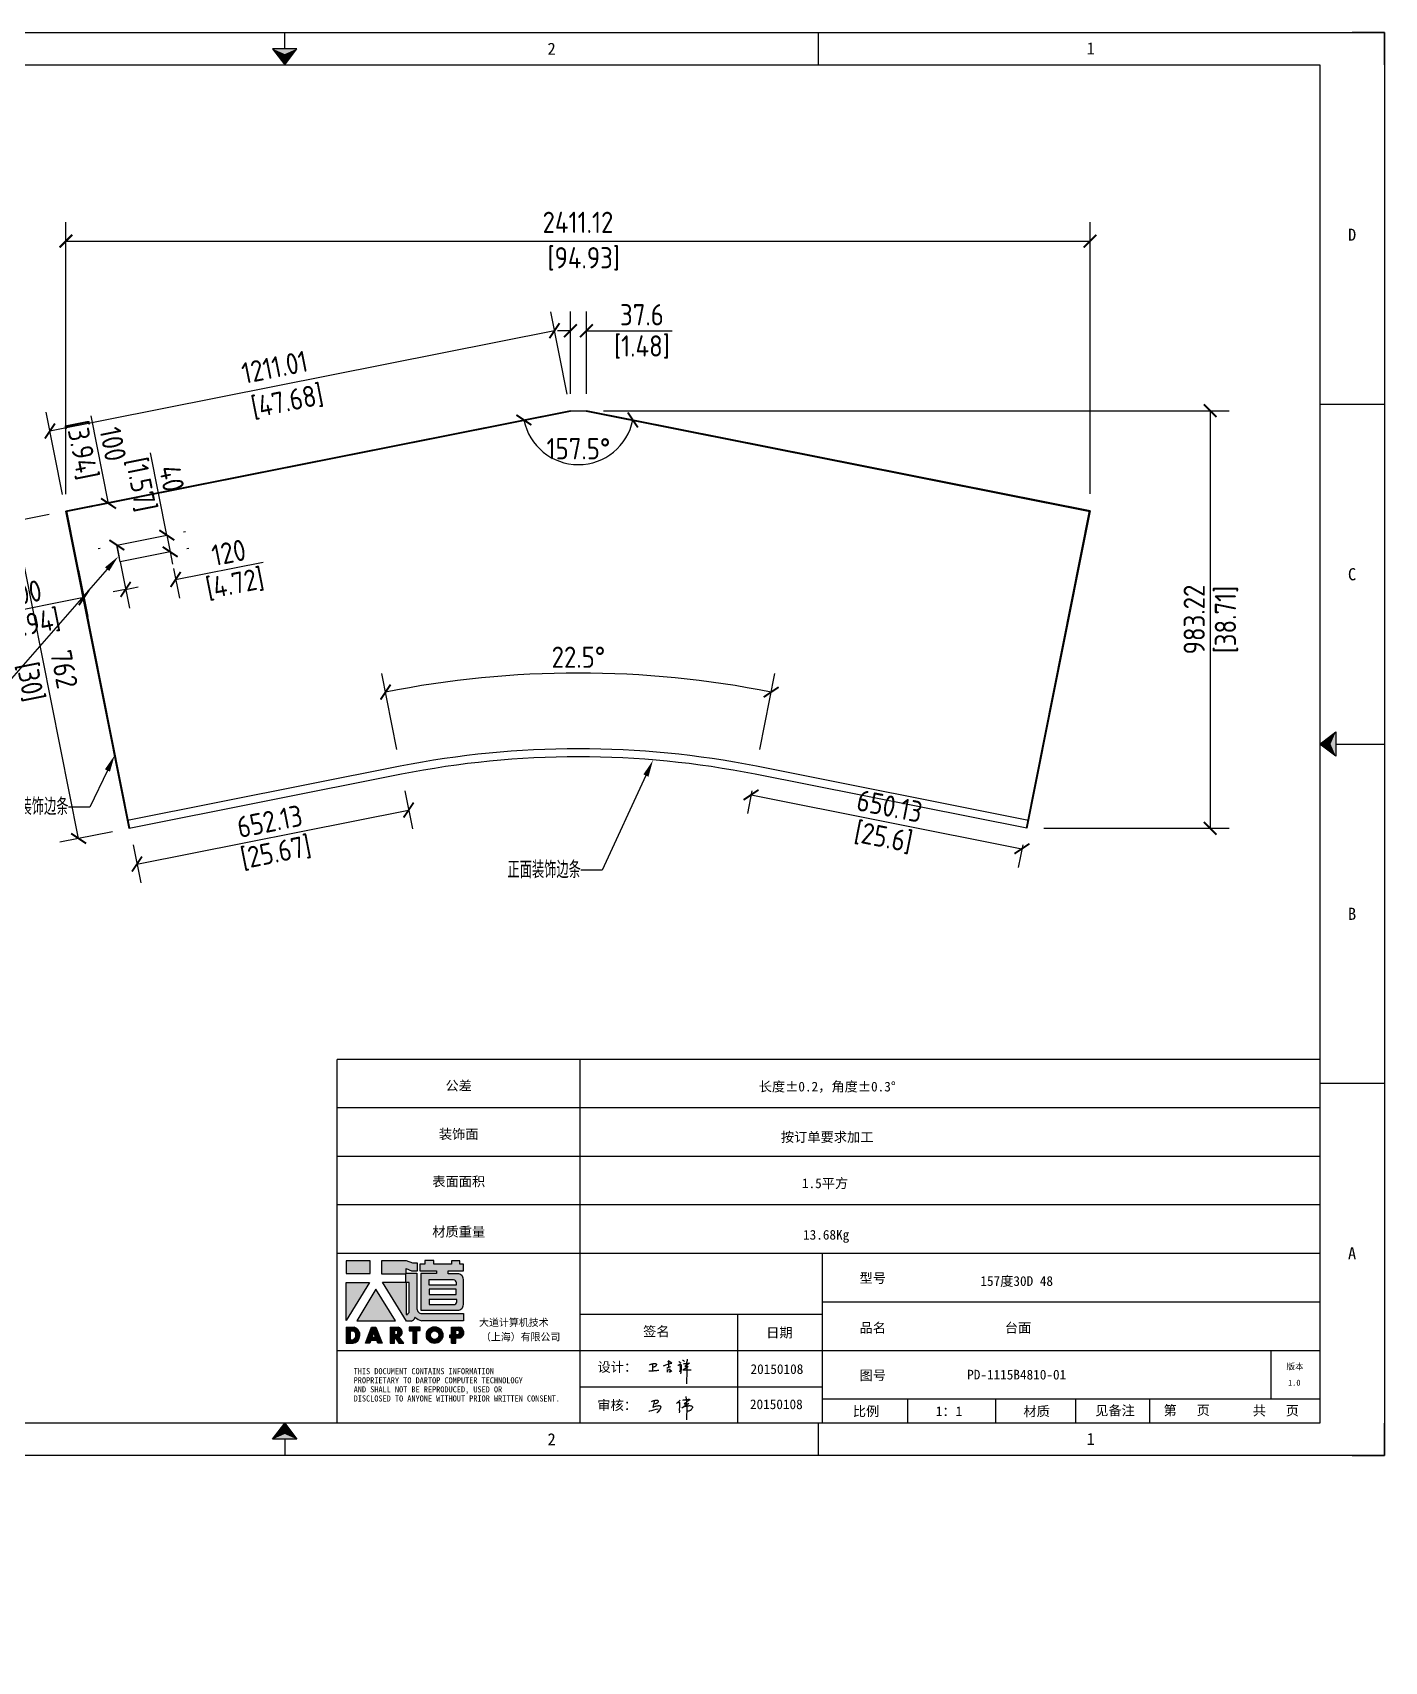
# Model space of a CAD drawing. Header units: millimetres. Extents: x -8883 to 24658, y -3888 to 19148.
# Drawn here: x 1726 to 4909, y 15312 to 19148 of the extents above; entities that cross this region are included whole.
import ezdxf
from ezdxf import colors
from ezdxf.entities.mleader import LeaderData, LeaderLine
from ezdxf.enums import TextEntityAlignment as Align
from ezdxf.math import Vec2, Vec3

# ---------------------------------------------------------------- set-up
doc = ezdxf.new("R2010")
doc.units = ezdxf.units.MM
doc.header["$MEASUREMENT"] = 0
doc.linetypes.add('DOT', pattern=[0.2, 0.1, -0.1])
for name, color, linetype in [('4', 7, 'Continuous'), ('DIM', 254, 'Continuous'), ('print', 30, 'Continuous'), ('WORKSURFACE', 7, 'Continuous')]:
    doc.layers.add(name, color=color, linetype=linetype)
doc.styles.add('Dartop', font='')
doc.styles.add('Dartop Text Style', font='gbenor.shx', dxfattribs={"bigfont": 'gbcbig.shx'})
doc.styles.add('hzHT', font='')
doc.styles.get('Dartop').set_extended_font_data('FangSong_GB2312')
doc.styles.get('hzHT').set_extended_font_data('SimHei')
doc.dimstyles.new('Dartop DIM Style', dxfattribs={"dimscale": 20, "dimtxt": 2.5, "dimasz": 1.5, "dimexe": 2.25, "dimexo": 2, "dimtad": 1, "dimdsep": 46, "dimtxsty": 'Dartop Text Style', "dimblk": 'ARCHTICK', "dimcen": 0.09, "dimadec": 1, "dimazin": 0, "dimtfac": 1, "dimtofl": 0, "dimtmove": 0, "dimatfit": 1, "dimfxl": 1, "dimtolj": 1, "dimtzin": 0, "dimarcsym": 0})

# ---------------------------------------------------------------- blocks, each defined once
blk = doc.blocks.new('_ArchTick')
at = {"color": 0, "linetype": 'ByBlock', "const_width": 0.15}
blk.add_lwpolyline([(-0.5, -0.5), (0.5, 0.5)], dxfattribs=at)
blk = doc.blocks.new('*D165')
at = {"layer": 'Defpoints', "color": 0, "transparency": 16777216}
for p in [(3029.8, 18257.3), (4066.9, 17274), (4498.3, 17274)]:
    blk.add_point(p, dxfattribs=at)
at = {"layer": 'DIM', "color": 0, "lineweight": -2, "transparency": 16777216}
for p, q in [((3069.8, 18257.3), (4543.3, 18257.3)), ((4498.3, 18257.3), (4498.3, 17274)), ((4106.9, 17274), (4543.3, 17274))]:
    blk.add_line(p, q, dxfattribs=at)
at = {"layer": 'DIM', "color": 0, "lineweight": -2, "transparency": 16777216, "xscale": 30, "yscale": 30, "zscale": 30}
for p, rotation in [((4498.3, 18257.3), 90), ((4498.3, 17274), 270)]:
    blk.add_blockref('_ArchTick', p, dxfattribs=dict(at, rotation=rotation))
at = {"layer": 'DIM', "color": 0, "transparency": 16777216, "char_height": 50, "attachment_point": 5, "rotation": 90, "style": 'Dartop Text Style'}
for s, insert in [('\\A1;983.22', (4460.8, 17765.6)), ('\\A1;[38.71]', (4536.8, 17765.6))]:
    blk.add_mtext(s, dxfattribs=dict(at, insert=insert))
blk = doc.blocks.new('*D166')
at = {"layer": 'Defpoints', "color": 0, "transparency": 16777216}
for p in [(4215.5, 18656.6), (1804.4, 18021), (4215.5, 18021.4)]:
    blk.add_point(p, dxfattribs=at)
at = {"layer": 'DIM', "color": 0, "lineweight": -2, "transparency": 16777216}
for p, q in [((1804.4, 18061), (1804.4, 18701.6)), ((4215.5, 18061.4), (4215.5, 18701.6)), ((1804.4, 18656.6), (4215.5, 18656.6))]:
    blk.add_line(p, q, dxfattribs=at)
at = {"layer": 'DIM', "color": 0, "lineweight": -2, "transparency": 16777216, "xscale": 30, "yscale": 30, "zscale": 30, "rotation": 180}
blk.add_blockref('_ArchTick', (1804.4, 18656.6), dxfattribs=at)
at = {"layer": 'DIM', "color": 0, "lineweight": -2, "transparency": 16777216, "xscale": 30, "yscale": 30, "zscale": 30}
blk.add_blockref('_ArchTick', (4215.5, 18656.6), dxfattribs=at)
at = {"layer": 'DIM', "color": 0, "transparency": 16777216, "insert": (3010, 18656.6), "char_height": 50, "attachment_point": 5, "style": 'Dartop Text Style'}
blk.add_mtext('\\A1;2411.12\\P [94.93]', dxfattribs=at)
blk = doc.blocks.new('*D167')
at = {"layer": 'Defpoints', "color": 0, "transparency": 16777216}
for p in [(2992.2, 18257.3), (1766.9, 18209.5), (1804.4, 18021)]:
    blk.add_point(p, dxfattribs=at)
at = {"layer": 'DIM', "color": 0, "lineweight": -2, "transparency": 16777216}
for p, q in [((2984.4, 18296.5), (2945.9, 18489.9)), ((2954.7, 18445.7), (1766.9, 18209.5)), ((1796.6, 18060.2), (1758.2, 18253.6))]:
    blk.add_line(p, q, dxfattribs=at)
at = {"layer": 'DIM', "color": 0, "lineweight": -2, "transparency": 16777216, "xscale": 30, "yscale": 30, "zscale": 30}
for p, rotation in [((2954.7, 18445.7), 11.25000000000584), ((1766.9, 18209.5), 191.2500000000059)]:
    blk.add_blockref('_ArchTick', p, dxfattribs=dict(at, rotation=rotation))
at = {"layer": 'DIM', "color": 0, "transparency": 16777216, "insert": (2304.5, 18316.4), "char_height": 50, "attachment_point": 5, "rotation": 11.25, "style": 'Dartop Text Style'}
blk.add_mtext('\\A1;1211.01\\P [47.68]', dxfattribs=at)
blk = doc.blocks.new('*D168')
at = {"layer": 'Defpoints', "color": 0, "transparency": 16777216}
for p in [(3029.8, 18445.7), (2992.2, 18257.3), (3029.8, 18257.3)]:
    blk.add_point(p, dxfattribs=at)
at = {"layer": 'DIM', "color": 0, "lineweight": -2, "transparency": 16777216}
for p, q in [((2992.2, 18297.3), (2992.2, 18490.7)), ((3029.8, 18297.3), (3029.8, 18490.7)), ((2992.2, 18445.7), (2962.2, 18445.7)), ((3029.8, 18445.7), (3231.4, 18445.7))]:
    blk.add_line(p, q, dxfattribs=at)
at = {"layer": 'DIM', "color": 0, "lineweight": -2, "transparency": 16777216, "xscale": 30, "yscale": 30, "zscale": 30}
blk.add_blockref('_ArchTick', (2992.2, 18445.7), dxfattribs=at)
at = {"layer": 'DIM', "color": 0, "lineweight": -2, "transparency": 16777216, "xscale": 30, "yscale": 30, "zscale": 30, "rotation": 180}
blk.add_blockref('_ArchTick', (3029.8, 18445.7), dxfattribs=at)
at = {"layer": 'DIM', "color": 0, "transparency": 16777216, "char_height": 50, "attachment_point": 5, "style": 'Dartop Text Style'}
for s, insert in [('\\A1;37.6', (3160.6, 18483.2)), ('\\A1;[1.48]', (3160.6, 18407.2))]:
    blk.add_mtext(s, dxfattribs=dict(at, insert=insert))
blk = doc.blocks.new('*D169')
at = {"layer": 'Defpoints', "color": 0, "transparency": 16777216}
for p in [(2992.2, 18257.3), (3029.8, 18257.3), (2953.1, 18143.7), (1804.4, 18021), (4215.5, 18021.4)]:
    blk.add_point(p, dxfattribs=at)
at = {"layer": 'DIM', "color": 0, "lineweight": -2, "transparency": 16777216}
blk.add_arc((3011, 18261), 130.7, 191.25, 348.75, dxfattribs=at)
at = {"layer": 'DIM', "color": 0, "lineweight": -2, "transparency": 16777216, "xscale": 30, "yscale": 30, "zscale": 30}
for p, rotation in [((2882.7, 18235.5), 101.2499999916731), ((3139.2, 18235.5), 78.74999999271982)]:
    blk.add_blockref('_ArchTick', p, dxfattribs=dict(at, rotation=rotation))
at = {"layer": 'DIM', "color": 0, "transparency": 16777216, "insert": (3011, 18167.8), "char_height": 50, "attachment_point": 5, "rotation": 360, "style": 'Dartop Text Style'}
blk.add_mtext('\\A1;157.5°', dxfattribs=at)
blk = doc.blocks.new('*D170')
at = {"layer": 'Defpoints', "color": 0, "transparency": 16777216}
for p in [(1685.8, 17997.4), (1804.4, 18021), (1953.1, 17273.6)]:
    blk.add_point(p, dxfattribs=at)
at = {"layer": 'DIM', "color": 0, "lineweight": -2, "transparency": 16777216}
for p, q in [((1765.2, 18013.2), (1641.7, 17988.6)), ((1834.5, 17250.1), (1685.8, 17997.4)), ((1913.8, 17265.8), (1790.4, 17241.3))]:
    blk.add_line(p, q, dxfattribs=at)
at = {"layer": 'DIM', "color": 0, "lineweight": -2, "transparency": 16777216, "xscale": 30, "yscale": 30, "zscale": 30}
for p, rotation in [((1685.8, 17997.4), 101.2500000000059), ((1834.5, 17250.1), 281.2500000000059)]:
    blk.add_blockref('_ArchTick', p, dxfattribs=dict(at, rotation=rotation))
at = {"layer": 'DIM', "color": 0, "transparency": 16777216, "insert": (1757, 17639.8), "char_height": 50, "attachment_point": 5, "rotation": 281.25, "style": 'Dartop Text Style'}
blk.add_mtext('\\A1;762\\P [30]', dxfattribs=at)
blk = doc.blocks.new('*D171')
at = {"layer": 'Defpoints', "color": 0, "transparency": 16777216}
for p in [(3427.3, 17401.3), (4064.9, 17274.4), (4055.3, 17226)]:
    blk.add_point(p, dxfattribs=at)
at = {"layer": 'DIM', "color": 0, "lineweight": -2, "transparency": 16777216}
for p, q in [((3419.5, 17362), (3408.9, 17308.7)), ((3417.6, 17352.8), (4055.3, 17226)), ((4057.1, 17235.2), (4046.5, 17181.8))]:
    blk.add_line(p, q, dxfattribs=at)
at = {"layer": 'DIM', "color": 0, "lineweight": -2, "transparency": 16777216, "xscale": 30, "yscale": 30, "zscale": 30}
for p, rotation in [((3417.6, 17352.8), 168.7499999980532), ((4055.3, 17226), 348.7499999980532)]:
    blk.add_blockref('_ArchTick', p, dxfattribs=dict(at, rotation=rotation))
at = {"layer": 'DIM', "color": 0, "transparency": 16777216, "char_height": 50, "attachment_point": 5, "rotation": 348.75, "style": 'Dartop Text Style'}
for s, insert in [('\\A1;650.13', (3743.8, 17326.2)), ('\\A1;[25.6]', (3728.9, 17251.6))]:
    blk.add_mtext(s, dxfattribs=dict(at, insert=insert))
blk = doc.blocks.new('*D172')
at = {"layer": 'Defpoints', "color": 0, "transparency": 16777216}
for p in [(2594.6, 17401.3), (2611.4, 17317.1), (1955, 17274)]:
    blk.add_point(p, dxfattribs=at)
at = {"layer": 'DIM', "color": 0, "lineweight": -2, "transparency": 16777216}
for p, q in [((2602.4, 17362), (2620.1, 17273)), ((1971.8, 17189.9), (2611.4, 17317.1)), ((1962.8, 17234.8), (1980.6, 17145.8))]:
    blk.add_line(p, q, dxfattribs=at)
at = {"layer": 'DIM', "color": 0, "lineweight": -2, "transparency": 16777216, "xscale": 30, "yscale": 30, "zscale": 30}
for p, rotation in [((2611.4, 17317.1), 11.24999999168709), ((1971.8, 17189.9), 191.2499999916871)]:
    blk.add_blockref('_ArchTick', p, dxfattribs=dict(at, rotation=rotation))
at = {"layer": 'DIM', "color": 0, "transparency": 16777216, "char_height": 50, "attachment_point": 5, "rotation": 11.25, "style": 'Dartop Text Style'}
for s, insert in [('\\A1;652.13', (2284.3, 17290.3)), ('\\A1;[25.67]', (2299.1, 17215.7))]:
    blk.add_mtext(s, dxfattribs=dict(at, insert=insert))
blk = doc.blocks.new('*U163')
at = {"color": 254, "linetype": 'Continuous', "extrusion": (0, 0, -1)}
for points in [[(-17, 0.333), (-16.812, 0.25), (-17, 0.5)], [(-17, 0.333), (-17.188, 0.25), (-16.812, 0.25)], [(-17, 0.333), (-17, 0.5), (-17.188, 0.25)]]:
    blk.add_solid(points, dxfattribs=at)
blk = doc.blocks.new('*U162')
at = {"color": 254, "linetype": 'Continuous', "extrusion": (0, 0, -1)}
for points in [[(-33.167, 11), (-33, 11), (-33.25, 11.188)], [(-33.167, 11), (-33.25, 11.188), (-33.25, 10.812)], [(-33.167, 11), (-33.25, 10.812), (-33, 11)]]:
    blk.add_solid(points, dxfattribs=at)
blk = doc.blocks.new('*U164')
at = {"color": 254, "linetype": 'Continuous'}
for points in [[(17, 21.667), (17.188, 21.75), (16.812, 21.75)], [(17, 21.667), (16.812, 21.75), (17, 21.5)], [(17, 21.667), (17, 21.5), (17.188, 21.75)]]:
    blk.add_solid(points, dxfattribs=at)
blk = doc.blocks.new('dadao')
for p, q in [((48, 19.2), (44.9, 10.4)), ((44.9, 10.4), (51.2, 10.4)), ((51.2, 10.4), (48, 19.2))]:
    blk.add_line(p, q)
for points in [[(41.8, 121.6), (41.8, 143.7), (-0.4, 143.7), (-0.4, 121.6), (41.8, 121.6)], [(104.8, 122), (104.8, 130.3), (114.1, 126.3), (124.2, 126.3), (124.2, 139.6), (115.9, 139.6), (105.1, 143.9), (61.5, 143.9)], [(61.7, 144), (61.7, 121.3), (103.9, 121.3)], [(113.4, 38.7), (105.1, 38.7), (63, 106.5), (103.9, 106.5), (103.9, 120.9), (103.9, 121.3)], [(109.7, 53.6), (109.7, 106.2), (104.3, 106.2), (104.3, 50.4), (106.6, 50.4)], [(144.6, 94.4), (144.6, 84.8), (192, 84.8), (192, 94.1), (144.9, 94.1)], [(120.2, 45), (119.5, 45), (119.5, 44.6)], [(0, 28), (0, 0), (11.8, 0)], [(0.1, 28), (14, 28)], [(7.1, 21.8), (7.1, 6.1), (12, 6.1)], [(7.1, 21.8), (11.4, 21.8)], [(76.8, 28.2), (76.8, 0), (84.1, 0), (84.1, 11.1), (91.6, -0.1), (100.3, -0.1), (91.7, 11.1)], [(76.8, 28.2), (90.6, 28.2)], [(84, 22.7), (84, 15.3), (87.2, 15.3)], [(84, 22.7), (87.3, 22.7)], [(183.7, 0), (183.7, 9.6), (180.6, 9.6), (180.6, 14.9), (183.8, 14.9), (183.8, 28.1), (196.1, 28.1), (196.5, 28.1)], [(183.7, 0), (190.9, 0), (190.9, 9.6), (198.8, 9.6)], [(194.9, 22.3), (190.8, 22.3), (190.8, 15), (194.4, 15)]]:
    blk.add_lwpolyline(points)
blk.add_lwpolyline([(137.1, 144.2), (137.1, 137.9), (128.3, 137.9), (128.3, 126.5), (157.3, 126.5), (157.3, 121.5), (130.3, 121.5), (130.3, 57.5), (194.4, 57.5, 0.414214), (204.4, 67.5), (204.4, 111.3, 0.414214), (194.4, 121.3), (177.5, 121.3), (177.5, 126.3), (204.7, 126.3), (204.7, 137.7), (198.2, 137.7), (198.2, 143.9), (183.3, 143.9), (183.3, 138), (153, 138), (153, 144.2), (137.1, 144.2)], format="xyb", close=True)
for points in [[(104.8, 122), (123.4, 122), (123.4, 60, 0.414214), (131.4, 52), (204.8, 52), (204.8, 39.1), (131.7, 39.1)], [(144.3, 110.8), (144.3, 101.8), (192.3, 101.8), (192.3, 105.5, 0.414214), (187.3, 110.5), (144.3, 110.5)], [(144.6, 77), (144.6, 67.5), (187.6, 67.5, 0.414214), (192.6, 72.5), (192.6, 76.4), (144.6, 76.4)]]:
    blk.add_lwpolyline(points, format="xyb")
for points in [[(-0.3, 106.2), (40.4, 106.2), (-0.3, 39.7), (-0.3, 106.2)], [(51.7, 94.1), (18.4, 39.3), (86.2, 39.3)], [(43.8, 28.2), (51.8, 28.2), (62.6, -0.1), (55, -0.1), (53.2, 5), (42.9, 5), (41.1, 0), (33.6, 0)], [(110, 28.1), (110, 21.9), (116, 21.9), (116, -0.1), (123.2, -0.1), (123.2, 22), (129.2, 22), (129.2, 28.1), (110, 28.1)]]:
    blk.add_lwpolyline(points, close=True)
for radius in [14.5, 7.44]:
    blk.add_circle((154.2, 14.2), radius)
for centre, radius, start, end in [((99.2, 60.7), 12.6, 305.6399, 325.969), ((111.6, 46.7), 8.19, 282.9811, 347.6627), ((136, 61.7), 22.9, 226.7358, 259.3209), ((8.5, 13.9), 8.49, 294.2143, 69.7177), ((9.6, 14.2), 14.4, 278.6604, 72.3203), ((86.4, 19), 3.8, 282.527, 76.7196), ((88.6, 19.4), 8.95, 290.6073, 77.2124), ((193.7, 18.7), 3.8, 280.9891, 72.5513), ((195.7, 18.6), 9.51, 288.8959, 85.2442)]:
    blk.add_arc(centre, radius, start, end)
blk = doc.blocks.new('h')
for p, q in [((20773, -2359.1), (20784.1, -2355.2)), ((20773.3, -2331.8), (20775.3, -2338.7)), ((20789.1, -2340.9), (20773.5, -2331.9)), ((20775.3, -2338.7), (20775.6, -2351.2)), ((20775.6, -2351.2), (20775.5, -2357.3)), ((20845.7, -2343.5), (20848.4, -2353)), ((20848.4, -2353), (20848.9, -2370.3)), ((20768.1, -2360.9), (20773, -2359.1)), ((20769.5, -2366.9), (20769.8, -2370.6)), ((20769.8, -2370.6), (20770.9, -2378)), ((20770.9, -2378), (20771.5, -2370.6)), ((20772.4, -2369.3), (20774.9, -2367.8)), ((20782.2, -2369.2), (20780, -2377.1)), ((20780, -2377.1), (20788.3, -2371.3)), ((20780.1, -2366.4), (20780.8, -2366.4)), ((20781.9, -2367.4), (20782.2, -2369.2)), ((20848.9, -2370.3), (20847.9, -2424))]:
    blk.add_line(p, q)
for points in [[(20699.1, -2348.2, -0.029745), (20704.6, -2345.4, -0.046842), (20708.4, -2344.2, -0.00919), (20714.3, -2343, -0.018517), (20717.2, -2342.5, -0.037841), (20720.3, -2342.4, -0.039541), (20723.2, -2342.8, -0.149785), (20726, -2344.3, -0.204935), (20726.9, -2346.6, -0.074872), (20726.5, -2348.3, -0.061615), (20725.6, -2350.3, -0.034204), (20723.8, -2352.6, -0.045776), (20722.3, -2354.1, -0.054985), (20720.4, -2355.3, -0.036348), (20717.3, -2356.5, -0.067752), (20715.7, -2356.8, -0.043553), (20713.2, -2356.7)], [(20755, -2351.9, -0.024077), (20759.9, -2350.1, -0.013147), (20768.7, -2346.5, -0.00522), (20775.4, -2344.1, -0.018517), (20777.3, -2343.4, -0.008274), (20786.3, -2341, -0.039541), (20788.3, -2340.8, -0.079216), (20789.4, -2341, -0.204935)], [(20813.5, -2350.1, 0.007348), (20815.9, -2348.7, 0.008421), (20818, -2347.3, 0.009459), (20819.7, -2346.2, -0.016325), (20820.7, -2345.5, -0.173771), (20821.8, -2345.3, -0.085159), (20823.9, -2346, -0.125883), (20826, -2347.9, -0.160659), (20826.6, -2350.1, -0.010447), (20826.5, -2352.3, -0.008247), (20826.2, -2355.1, -0.002698), (20825.3, -2374, 0.001562), (20823.9, -2383.7, 0.016137)], [(20816.8, -2335, -0.053561), (20819.6, -2336.1, -0.075272), (20821.3, -2337.3, -0.005295), (20822.5, -2338.5, -0.009337), (20823.1, -2339.1, -0.026146), (20823.7, -2339.8, -0.016644), (20824.5, -2340.9)], [(20832.1, -2329.2, -0.053561), (20834.9, -2330.3, -0.075272), (20836.7, -2331.5, -0.005295), (20837.8, -2332.6, -0.009337), (20838.5, -2333.3, -0.026146), (20839, -2334, -0.016644), (20839.8, -2335.1)], [(20836, -2343.7, -0.02797), (20842.1, -2342.6, -0.048868), (20845.6, -2342.2, -0.00919), (20851.1, -2341.4, -0.018517), (20853.9, -2341.1, -0.037841), (20856.7, -2341.2, -0.039541), (20859.4, -2341.6, -0.018282), (20840.6, -2354.7, -0.000937)], [(20847.6, -2340.2, 0.021784), (20849.6, -2335.9, 0.028296), (20850.8, -2332.4, 0.008136), (20851.9, -2328.2, 0.028913), (20852.2, -2327, 0.08193), (20852.1, -2325.9, 0.075058), (20851.7, -2324.7, 0.275043)], [(20696.6, -2372.4, 0.002073), (20710.6, -2371.9, 0.016137), (20719.6, -2371.3, 0.008314), (20736.9, -2369.3)]]:
    blk.add_lwpolyline(points, format="xyb")
for points in [[(20711.3, -2343.5), (20711.3, -2343.5), (20711.5, -2355.8), (20710.7, -2368), (20710.6, -2371.9)], [(20821.5, -2350.6), (20822.4, -2359.2), (20822.2, -2364.9), (20821.7, -2369), (20821.3, -2376.3), (20823.6, -2368.5), (20827.2, -2366.3), (20829.5, -2366.3)], [(20840.6, -2354.7), (20850, -2354.7), (20855, -2354.3), (20845.9, -2361.1), (20840.5, -2364), (20833, -2367.5), (20863.2, -2367.4), (20865.9, -2367.3)]]:
    blk.add_lwpolyline(points)
for centre, radius, start, end in [((20773.7, -2371.2), 2.3, 121.9907, 163.60158), ((20787.5, -2406), 40.3, 100.61827, 108.24823), ((20780.8, -2367.6), 1.15, 9.4675, 90)]:
    blk.add_arc(centre, radius, start, end)
blk = doc.blocks.new('*D187')
at = {"layer": 'Defpoints', "color": 0, "transparency": 16777216}
for p in [(3163.2, 17634.4), (2591.7, 17420.1), (3430.2, 17420.1), (3011, 15312.4)]:
    blk.add_point(p, dxfattribs=at)
at = {"layer": 'DIM', "color": 0, "lineweight": -2, "transparency": 16777216}
for p, q in [((2583.9, 17459.3), (2548.2, 17638.8)), ((3438, 17459.3), (3473.7, 17638.8))]:
    blk.add_line(p, q, dxfattribs=at)
blk.add_arc((3011, 15312.4), 2327, 78.75, 101.25, dxfattribs=at)
at = {"layer": 'DIM', "color": 0, "lineweight": -2, "transparency": 16777216, "xscale": 30, "yscale": 30, "zscale": 30}
for p, rotation in [((2557, 17594.7), 191.249999991725), ((3464.9, 17594.7), 348.7499999999672)]:
    blk.add_blockref('_ArchTick', p, dxfattribs=dict(at, rotation=rotation))
at = {"layer": 'DIM', "color": 0, "transparency": 16777216, "insert": (3011, 17676.9), "char_height": 50, "attachment_point": 5, "style": 'Dartop Text Style'}
blk.add_mtext('\\A1;22.5°', dxfattribs=at)
blk = doc.blocks.new('*D188')
at = {"layer": 'Defpoints', "color": 0, "transparency": 16777216}
for p in [(1826.3, 17921.4), (1924.4, 17940.9), (1847, 17817.1)]:
    blk.add_point(p, dxfattribs=at)
at = {"layer": 'DIM', "color": 0, "lineweight": -2, "transparency": 16777216}
for p, q in [((1834.1, 17882.1), (1855.8, 17773)), ((1932.2, 17901.6), (1953.9, 17792.5)), ((1945.1, 17836.6), (1974.5, 17842.5)), ((1847, 17817.1), (1640.9, 17776.1))]:
    blk.add_line(p, q, dxfattribs=at)
at = {"layer": 'DIM', "color": 0, "lineweight": -2, "transparency": 16777216, "xscale": 30, "yscale": 30, "zscale": 30}
for p, rotation in [((1847, 17817.1), 11.25000000000556), ((1945.1, 17836.6), 191.2500000000056)]:
    blk.add_blockref('_ArchTick', p, dxfattribs=dict(at, rotation=rotation))
at = {"layer": 'DIM', "color": 0, "transparency": 16777216, "char_height": 50, "attachment_point": 5, "rotation": 11.25, "style": 'Dartop Text Style'}
for s, insert in [('\\A1;100', (1707.2, 17827.6)), ('\\A1;[3.94]', (1722.1, 17753))]:
    blk.add_mtext(s, dxfattribs=dict(at, insert=insert))
blk = doc.blocks.new('*D189')
at = {"layer": 'Defpoints', "color": 0, "transparency": 16777216}
for p in [(1904.9, 18038.9), (1904.9, 18038.9), (1924.4, 17940.9)]:
    blk.add_point(p, dxfattribs=at)
at = {"layer": 'DIM', "color": 0, "lineweight": -2, "transparency": 16777216}
for p, q in [((1904.9, 18038.9), (1863.9, 18245)), ((1865.6, 18031.1), (1860.7, 18030.2)), ((1885.1, 17933.1), (1880.2, 17932.1)), ((1924.4, 17940.9), (1930.2, 17911.4))]:
    blk.add_line(p, q, dxfattribs=at)
at = {"layer": 'DIM', "color": 0, "lineweight": -2, "transparency": 16777216, "xscale": 30, "yscale": 30, "zscale": 30}
for p, rotation in [((1904.9, 18038.9), 281.2499999916586), ((1924.4, 17940.9), 101.2499999916587)]:
    blk.add_blockref('_ArchTick', p, dxfattribs=dict(at, rotation=rotation))
at = {"layer": 'DIM', "color": 0, "transparency": 16777216, "char_height": 50, "attachment_point": 5, "rotation": 281.25, "style": 'Dartop Text Style'}
for s, insert in [('\\A1;[3.94]', (1840.7, 18163.9)), ('\\A1;100', (1915.3, 18178.7))]:
    blk.add_mtext(s, dxfattribs=dict(at, insert=insert))
blk = doc.blocks.new('*D190')
at = {"layer": 'Defpoints', "color": 0, "transparency": 16777216}
for p in [(2049.9, 17925), (1932.2, 17901.6), (2062.8, 17860)]:
    blk.add_point(p, dxfattribs=at)
at = {"layer": 'DIM', "color": 0, "lineweight": -2, "transparency": 16777216}
for p, q in [((2057.7, 17885.8), (2071.6, 17815.9)), ((2062.8, 17860), (2268.8, 17901)), ((1945.1, 17836.6), (1915.7, 17830.8)), ((1940, 17862.4), (1953.9, 17792.5))]:
    blk.add_line(p, q, dxfattribs=at)
at = {"layer": 'DIM', "color": 0, "lineweight": -2, "transparency": 16777216, "xscale": 30, "yscale": 30, "zscale": 30}
for p, rotation in [((2062.8, 17860), 191.2500000000055), ((1945.1, 17836.6), 11.2500000000056)]:
    blk.add_blockref('_ArchTick', p, dxfattribs=dict(at, rotation=rotation))
at = {"layer": 'DIM', "color": 0, "transparency": 16777216, "char_height": 50, "attachment_point": 5, "rotation": 11.25, "style": 'Dartop Text Style'}
for s, insert in [('\\A1;120', (2187.9, 17923.2)), ('\\A1;[4.72]', (2202.7, 17848.6))]:
    blk.add_mtext(s, dxfattribs=dict(at, insert=insert))
blk = doc.blocks.new('*D191')
at = {"layer": 'Defpoints', "color": 0, "transparency": 16777216}
for p in [(2042.1, 17964.3), (2042.1, 17964.3), (2049.9, 17925)]:
    blk.add_point(p, dxfattribs=at)
at = {"layer": 'DIM', "color": 0, "lineweight": -2, "transparency": 16777216}
for p, q in [((2042.1, 17964.3), (2003.5, 18158)), ((2081.3, 17972.1), (2086.2, 17973.1)), ((2049.9, 17925), (2055.7, 17895.6)), ((2089.1, 17932.8), (2094, 17933.8))]:
    blk.add_line(p, q, dxfattribs=at)
at = {"layer": 'DIM', "color": 0, "lineweight": -2, "transparency": 16777216, "xscale": 30, "yscale": 30, "zscale": 30}
for p, rotation in [((2042.1, 17964.3), 281.2500000000059), ((2049.9, 17925), 101.2500000000059)]:
    blk.add_blockref('_ArchTick', p, dxfattribs=dict(at, rotation=rotation))
at = {"layer": 'DIM', "color": 0, "transparency": 16777216, "char_height": 50, "attachment_point": 5, "rotation": 281.25, "style": 'Dartop Text Style'}
for s, insert in [('\\A1;[1.57]', (1979.1, 18083)), ('\\A1;40', (2053.7, 18097.9))]:
    blk.add_mtext(s, dxfattribs=dict(at, insert=insert))

msp = doc.modelspace()

# ---------------------------------------------------------------- hatches: boundary and pattern name
for points in [[(2520.871, 16255.488), (2463.916, 16255.488), (2463.916, 16225.731), (2520.871, 16225.731)], [(2519.037, 16204.911), (2464.069, 16204.911), (2464.069, 16115.162)], [(2534.275, 16188.624), (2489.34, 16114.565), (2580.838, 16114.565)], [(2638.936, 16099.411), (2612.933, 16099.411), (2612.933, 16091.162), (2621.046, 16091.162), (2621.046, 16061.433), (2630.76, 16061.433), (2630.76, 16091.181), (2638.936, 16091.181)]]:
    msp.add_hatch(color=0).paths.add_polyline_path(points)
h = msp.add_hatch(color=0)
h.paths.add_polyline_path([(2605.985, 16237.404), (2618.555, 16231.973), (2632.145, 16231.973), (2632.145, 16249.96), (2620.933, 16249.96), (2606.325, 16255.729), (2547.783, 16255.729), (2547.783, 16225.31), (2604.743, 16225.31), (2604.743, 16224.694), (2604.743, 16205.252), (2549.508, 16205.252), (2606.321, 16113.821), (2617.571, 16113.821, 0.27937482), (2625.784, 16121.808), (2625.784, 16122.229), (2626.776, 16122.229, 0.14314537), (2642.264, 16114.347), (2740.986, 16114.347), (2740.986, 16131.687), (2641.843, 16131.687, -0.41421356), (2631.045, 16142.486), (2631.045, 16226.271), (2605.985, 16226.271)])
h.paths.add_polyline_path([(2605.317, 16204.863), (2612.555, 16204.862), (2612.555, 16133.899, -0.08893574), (2608.361, 16129.585), (2605.292, 16129.585)], flags=16)
h = msp.add_hatch(color=0)
h.paths.add_polyline_path([(2740.816, 16247.442), (2732.032, 16247.442), (2732.032, 16255.797), (2711.955, 16255.797), (2711.955, 16247.859), (2670.966, 16247.859), (2670.966, 16256.215), (2649.498, 16256.215), (2649.498, 16247.705), (2637.636, 16247.705), (2637.636, 16232.301), (2676.781, 16232.301), (2676.781, 16225.487), (2640.305, 16225.487), (2640.305, 16139.229), (2726.899, 16139.229, 0.41421356), (2740.397, 16152.727), (2740.397, 16211.799, 0.41421356), (2726.899, 16225.297), (2704.008, 16225.297), (2704.008, 16231.983), (2740.816, 16231.983)])
h.paths.add_polyline_path([(2717.336, 16210.674, -0.41421356), (2724.085, 16203.925), (2724.085, 16198.975), (2659.254, 16198.975), (2659.254, 16210.674)], flags=16)
h.paths.add_polyline_path([(2723.666, 16188.53), (2723.666, 16175.996), (2659.673, 16175.996), (2659.673, 16188.53)], flags=16)
h.paths.add_polyline_path([(2724.502, 16164.715), (2724.502, 16159.348, -0.41421356), (2717.753, 16152.598), (2659.673, 16152.598), (2659.673, 16164.715)], flags=16)
h = msp.add_hatch(color=0)
h.paths.add_polyline_path([(2483.331, 16099.276), (2464.473, 16099.276), (2464.473, 16061.546), (2480.355, 16061.546, 0.79301591)])
h.paths.add_polyline_path([(2480.634, 16069.809), (2474.041, 16069.809), (2474.041, 16091.013), (2479.907, 16091.013, -0.67136089)], flags=16)
h = msp.add_hatch(color=0)
h.paths.add_polyline_path([(2534.417, 16099.586), (2523.655, 16099.586), (2509.814, 16061.505), (2520.009, 16061.505), (2522.407, 16068.254), (2536.218, 16068.254), (2538.669, 16061.424), (2548.945, 16061.424)])
h.paths.add_polyline_path([(2533.579, 16075.529), (2525.022, 16075.529), (2529.222, 16087.495)], flags=16)
h = msp.add_hatch(color=0)
h.paths.add_polyline_path([(2586.728, 16099.56), (2568.181, 16099.56), (2568.181, 16061.485), (2577.982, 16061.485), (2577.982, 16076.579), (2588.056, 16061.349), (2599.899, 16061.349), (2588.305, 16076.483, 0.74405494)])
h.paths.add_polyline_path([(2577.892, 16082.214), (2577.892, 16092.213), (2582.273, 16092.213, -0.79680897), (2582.208, 16082.214)], flags=16)
h = msp.add_hatch(color=0)
h.paths.add_polyline_path([(2653.072, 16080.659, 1), (2692.169, 16080.659, 1)])
h.paths.add_polyline_path([(2682.663, 16080.659, -1), (2662.577, 16080.659, -1)], flags=16)
h = msp.add_hatch(color=0)
h.paths.add_polyline_path([(2729.669, 16099.469), (2729.108, 16099.469), (2712.573, 16099.469), (2712.573, 16081.7), (2708.186, 16081.7), (2708.186, 16074.487), (2712.503, 16074.487), (2712.503, 16061.551), (2722.155, 16061.551), (2722.155, 16074.537), (2732.761, 16074.537, 0.81230381)])
h.paths.add_polyline_path([(2722.012, 16081.749), (2722.012, 16091.688), (2727.505, 16091.688, -0.77821343), (2726.944, 16081.749)], flags=16)

# ---------------------------------------------------------------- linework, layer by layer
at = {"color": 0, "linetype": 'DOT'}
for p, q in [((71.248, 19147.623), (4832.484, 19147.623)), ((4908.628, 19071.479), (4908.628, 15873.413)), ((4832.484, 15797.269), (71.248, 15797.269))]:
    msp.add_line(p, q, dxfattribs=at)
at = {"color": 0}
for p, q in [((2319.718, 19109.551), (2319.718, 19147.623)), ((3576.101, 19071.479), (3576.101, 19147.623)), ((4908.628, 19147.623), (4832.484, 19147.623)), ((4908.628, 19071.479), (4908.628, 19147.623)), ((223.537, 19071.479), (4756.34, 19071.479)), ((4756.34, 19071.479), (4756.34, 15873.413)), ((4908.628, 18271.962), (4756.34, 18271.962)), ((4794.412, 17472.446), (4908.628, 17472.446)), ((2443.453, 15873.413), (2443.453, 16730.038)), ((4756.34, 16730.038), (2443.453, 16730.038)), ((3014.536, 16730.038), (3014.536, 15873.413)), ((4908.628, 16672.93), (4756.34, 16672.93)), ((4756.34, 16615.821), (2443.453, 16615.821)), ((4756.34, 16501.605), (2443.453, 16501.605)), ((4756.34, 16387.388), (2443.453, 16387.388)), ((4756.34, 16273.171), (2443.453, 16273.171)), ((3585.619, 15873.413), (3585.619, 16273.171)), ((3585.619, 16158.955), (4756.34, 16158.955)), ((3014.536, 16130.401), (3585.619, 16130.401)), ((3385.74, 16130.401), (3385.74, 15873.413)), ((2443.453, 16044.738), (3014.536, 16044.738)), ((3014.536, 16044.738), (4756.34, 16044.738)), ((4642.123, 15930.521), (4642.123, 16044.738)), ((3014.536, 15959.076), (3585.619, 15959.076)), ((3585.619, 15930.521), (4756.34, 15930.521)), ((3786.541, 15873.413), (3786.541, 15930.521)), ((3993.603, 15873.413), (3993.603, 15930.521)), ((4181.842, 15873.413), (4181.842, 15930.521)), ((4356.581, 15873.413), (4356.581, 15930.521)), ((4756.34, 15873.413), (223.537, 15873.413)), ((3576.101, 15797.269), (3576.101, 15873.413)), ((4908.628, 15797.269), (4908.628, 15873.413)), ((2319.718, 15835.341), (2319.718, 15797.269)), ((4832.484, 15797.269), (4908.628, 15797.269))]:
    msp.add_line(p, q, dxfattribs=at)
for p, q in [((3260.023, 15919.171), (3267.158, 15919.171)), ((3270.963, 15919.517), (3263.83, 15914.629)), ((3264.087, 15936.105), (3265.726, 15922.418)), ((3265.726, 15922.418), (3265.992, 15912.313)), ((3267.158, 15919.171), (3270.963, 15919.517)), ((3259.791, 15912.472), (3254.18, 15909.435)), ((3263.83, 15914.629), (3259.791, 15912.472)), ((3265.992, 15912.313), (3265.387, 15880.865))]:
    msp.add_line(p, q)
for points in [[(2319.718, 19071.479), (2348.272, 19109.551), (2291.164, 19109.551), (2319.718, 19071.479)], [(4756.34, 17472.446), (4794.412, 17501), (4794.412, 17443.892), (4756.34, 17472.446)], [(2319.718, 15873.413), (2348.272, 15835.341), (2291.164, 15835.341), (2319.718, 15873.413)]]:
    msp.add_lwpolyline(points, close=True, dxfattribs=at)
for points in [[(3182.864, 15924.108, -0.02974503), (3186.129, 15925.744, -0.04684215), (3188.34, 15926.455, -0.00919025), (3191.789, 15927.152, -0.01851715), (3193.518, 15927.402, -0.03784064), (3195.302, 15927.458, -0.03954126), (3196.998, 15927.248, -0.14978519), (3198.654, 15926.343, -0.20493524), (3199.161, 15925.033, -0.07487171), (3198.968, 15923.998, -0.06161465), (3198.405, 15922.853, -0.0342039), (3197.384, 15921.505, -0.04577587), (3196.469, 15920.631, -0.05498501), (3195.364, 15919.936, -0.03634791), (3193.532, 15919.207, -0.06775206), (3192.615, 15919.049, -0.04355337), (3191.172, 15919.124)], [(3256.52, 15927.589, -0.02797026), (3261.133, 15928.441, -0.04886788), (3263.807, 15928.726, -0.00919025), (3268.012, 15929.349, -0.01851715), (3270.113, 15929.542, -0.03784064), (3272.27, 15929.496, -0.03954126), (3274.302, 15929.135, -0.01828189), (3260.023, 15919.171, -0.0009369)], [(3254.18, 15909.435, -0.02974503), (3259.273, 15911.987, -0.04684215), (3262.721, 15913.097, -0.00919025), (3268.102, 15914.184, -0.01851715), (3270.799, 15914.574, -0.03784064), (3273.582, 15914.661, -0.03954126), (3276.228, 15914.333, -0.14978519), (3278.811, 15912.922, -0.20493524), (3279.603, 15910.877, -0.07487171), (3279.302, 15909.264, -0.06161465), (3278.423, 15907.477, -0.0342039), (3276.83, 15905.374, -0.04577587), (3275.404, 15904.011, -0.05498501), (3273.679, 15902.927, -0.03634791), (3270.822, 15901.79, -0.06775206), (3269.39, 15901.544, -0.04355337), (3267.14, 15901.66)]]:
    msp.add_lwpolyline(points, format="xyb")
msp.add_lwpolyline([(3190.061, 15926.819), (3190.061, 15926.819), (3188.97, 15920.129), (3187.173, 15913.837), (3185.998, 15909.977)])
for centre, radius, start, end in [((3214.701, 15969.403), 56.38, 299.265464, 300.9495), ((3342.429, 15496.811), 435.33, 102.46592, 103.2053), ((3045.766, 16130.604), 288.251, 313.366132, 315.296084), ((3248.501, 15920.035), 1.843, 52.375745, 91.291159), ((1627.274, 15972.327), 1623.372, 357.565664, 358.057278), ((3247.869, 15920.323), 2.112, 357.196828, 33.705179), ((3200.325, 15923.435), 49.768, 352.912546, 354.802684), ((3218.995, 15921.737), 31.021, 354.802684, 357.196828), ((3174.512, 15913.484), 12.068, 281.076982, 291.212632), ((2909.153, 16990.601), 1121.291, 283.91895, 284.971512), ((3204.44, 15878.058), 36.863, 113.202449, 120.017497), ((3195.788, 15898.241), 14.903, 102.47486, 113.202449), ((3217.382, 15800.633), 114.873, 100.36867, 102.47486), ((3193.387, 15907.833), 9.506, 283.816254, 294.030509), ((3201.803, 15885.781), 28.31, 96.125337, 100.36867), ((3195.416, 15903.131), 4.385, 294.836428, 309.901134), ((3136.959, 15957.064), 83.887, 316.919563, 320.58866), ((3200.294, 15899.838), 14.173, 87.457037, 96.125337), ((3200.347, 15901.026), 12.984, 78.399567, 87.457037), ((3184.494, 15916.313), 21.329, 324.094808, 331.378357), ((3202.181, 15909.959), 3.864, 44.324655, 78.399567), ((3201.048, 15907.944), 2.849, 319.573073, 337.48549), ((3193.2, 15914.216), 12.808, 324.910666, 333.348429), ((3199.429, 15911.889), 6.238, 326.76781, 340.871018), ((3203.411, 15911.161), 2.144, 357.998393, 44.324655), ((3201.317, 15911.234), 4.24, 340.871018, 357.998393), ((4158.912, 15765.957), 920.051, 171.410173, 171.768083)]:
    msp.add_arc(centre, radius, start, end)
at = {"layer": 'print'}
msp.add_lwpolyline([(71.248, 19147.623), (4908.628, 19147.623), (4908.628, 15797.269), (71.248, 15797.269)], close=True, dxfattribs=at)
at = {"layer": 'WORKSURFACE', "ltscale": 0.2}
for p, q in [((2992.16, 18257.26), (1804.421, 18021.004)), ((4215.538, 18021.394), (3029.76, 18257.26)), ((2992.55, 18255.298), (1804.812, 18019.042)), ((4215.147, 18019.432), (3029.37, 18255.298))]:
    msp.add_line(p, q, dxfattribs=at)
at = {"layer": 'WORKSURFACE'}
for p, q in [((2992.16, 18257.26), (3029.76, 18257.26)), ((1953.08, 17273.645), (1804.421, 18021.004)), ((1955.042, 17274.036), (1806.383, 18021.394)), ((4213.576, 18021.784), (4064.917, 17274.426)), ((4215.538, 18021.394), (4066.879, 17274.036)), ((4070.595, 17292.72), (3430.209, 17420.1)), ((4066.879, 17274.036), (3427.283, 17401.259))]:
    msp.add_line(p, q, dxfattribs=at)
at = {"layer": 'WORKSURFACE', "color": 0, "ltscale": 0.2}
for p, q in [((2591.711, 17420.1), (1949.364, 17292.329)), ((2594.638, 17401.259), (1953.08, 17273.645))]:
    msp.add_line(p, q, dxfattribs=at)
at = {"layer": 'WORKSURFACE'}
msp.add_lwpolyline([(1924.361, 17940.863), (2042.055, 17964.274), (2049.859, 17925.042), (1932.164, 17901.631)], close=True, dxfattribs=at)
msp.add_arc((3010.96, 15312.393), 2149, 78.75, 101.25, dxfattribs=at)
at = {"layer": 'WORKSURFACE', "ltscale": 0.2}
msp.add_arc((3010.96, 15308.263), 2134, 78.75, 101.25, dxfattribs=at)

# ---------------------------------------------------------------- block references
at = {"color": 0, "linetype": 'Continuous', "xscale": 152.2888407109637, "yscale": 152.2888407109637, "zscale": 152.2888407109637}
for name in ['*U164', '*U162', '*U163']:
    msp.add_blockref(name, (-269.192, 15797.269), dxfattribs=at)
at = {"color": 0}
for name, p, xscale, yscale, zscale in [('dadao', (2464.473, 16061.546), 1.349832906196347, 1.349832906196347, 1.349832906196347), ('h', (-8945.044, 17385.88), 0.585704211006083, 0.585704211006083, 0.585704211006083)]:
    msp.add_blockref(name, p, dxfattribs=dict(at, xscale=xscale, yscale=yscale, zscale=zscale))

# ---------------------------------------------------------------- texts
for s, height, style, p in [('2', 28.554, 'Dartop', (2947.91, 19109.551)), ('1', 28.554, 'Dartop', (4217.308, 19110.457)), ('D', 28.554, 'Dartop', (4832.484, 18671.721)), ('C', 28.554, 'Dartop', (4832.484, 17872.204)), ('B', 28.554, 'Dartop', (4832.484, 17072.688)), ('公差', 22.8433, 'hzHT', (2729.242, 16667.918)), ('长度%%P0.2，角度%%P0.3%%D', 22.84333, 'hzHT', (3596.798, 16665.858)), ('装饰面', 22.8433, 'hzHT', (2729.242, 16554.048)), ('按订单要求加工', 22.8433, 'hzHT', (3596.798, 16547.078)), ('表面面积', 22.8433, 'hzHT', (2729.242, 16442.369)), ('1.5平方', 22.8433, 'hzHT', (3591.841, 16438.197)), ('材质重量', 22.8433, 'hzHT', (2729.242, 16324.12)), ('13.68Kg', 22.8433, 'hzHT', (3594.319, 16316.942)), ('A', 28.554, 'Dartop', (4832.484, 16273.171)), ('型号', 22.8433, 'hzHT', (3704.135, 16215.066)), ('157度30D 48', 22.8433, 'hzHT', (4042.886, 16208.061)), ('品名', 22.8433, 'hzHT', (3704.135, 16097.797)), ('台面', 22.8433, 'hzHT', (4046.08, 16097.797)), ('签名', 22.8433, 'hzHT', (3194.393, 16089.428)), ('日期', 22.8433, 'hzHT', (3484.248, 16086.617)), ('20150108', 22.8433, 'hzHT', (3478.385, 16000.738)), ('图号', 22.8433, 'hzHT', (3704.135, 15986.142)), ('PD-1115B4810-01', 22.84333, 'hzHT', (4042.886, 15987.633)), ('版本', 14.2771, 'hzHT', (4698.131, 16006.835)), ('1.0', 14.2771, 'Dartop', (4696.414, 15968.679)), ('20150108', 22.8433, 'hzHT', (3477.025, 15917.851)), ('见备注', 22.8433, 'hzHT', (4274.361, 15903.048)), ('第   页', 22.8433, 'hzHT', (4443.201, 15903.742)), ('共   页', 22.8433, 'hzHT', (4653.036, 15902.91)), ('比例', 22.8433, 'hzHT', (3688.207, 15901.373)), ('1：1', 22.8433, 'hzHT', (3883.494, 15901.373)), ('材质', 22.8433, 'hzHT', (4089.832, 15901.373)), ('2', 28.554, 'Dartop', (2947.91, 15835.341)), ('1', 28.554, 'Dartop', (4217.308, 15836.247))]:
    msp.add_text(s, height=height, dxfattribs=dict(at, style=style)).set_placement(p, align=Align.MIDDLE_CENTER)
at = {"color": 0, "style": 'hzHT'}
for s, height, p in [('THIS DOCUMENT CONTAINS INFORMATION', 14.27708, (2481.998, 15988.63)), ('设计：', 22.8433, (3056.012, 15994.255)), ('AND SHALL NOT BE REPRODUCED, USED OR', 14.27708, (2481.998, 15945.799)), ('PROPRIETARY TO DARTOP COMPUTER TECHNOLOGY', 14.27708, (2481.998, 15967.215)), ('DISCLOSED TO ANYONE WITHOUT PRIOR WRITTEN CONSENT.', 14.27708, (2481.998, 15924.383)), ('审核：', 22.8433, (3055.672, 15904.302))]:
    msp.add_text(s, height=height, dxfattribs=at).set_placement(p)
at = {"layer": '4', "color": 0, "style": 'hzHT'}
for s, p in [('大道计算机技术', (2777.287, 16102.03)), ('（上海）有限公司', (2781.598, 16067.883))]:
    msp.add_text(s, height=17.1325, dxfattribs=at).set_placement(p)

# ---------------------------------------------------------------- dimensions: what is measured, and where the dimension line sits
at = {"layer": 'DIM'}
dim = msp.add_linear_dim(base=(4215.538, 18656.586), p1=(1804.421, 18021.004), p2=(4215.538, 18021.394), dimstyle='Dartop DIM Style', override={"dimpost": '\\X'}, dxfattribs=at)
dim.commit()
dim.dimension.update_dxf_attribs({"geometry": '*D166', "text_midpoint": (3009.98, 18656.586), "dimtype": 160})
for base, p1, angle, picture, middle in [((1766.931, 18209.483), (2992.16, 18257.26), 191.25, '*D167', (2304.508, 18316.414)), ((1685.845, 17997.417), (1953.08, 17273.645), 101.25, '*D170', (1756.974, 17639.827))]:
    dim = msp.add_linear_dim(base=base, p1=p1, p2=(1804.421, 18021.004), angle=angle, dimstyle='Dartop DIM Style', override={"dimpost": '\\X'}, dxfattribs=at)
    dim.commit()
    dim.dimension.update_dxf_attribs({"geometry": picture, "text_midpoint": middle, "dimtype": 161})
for p1, p2, distance, picture, middle in [((2992.16, 18257.26), (3029.76, 18257.26), 188.479, '*D168', (3160.594, 18445.739)), ((1924.361, 17940.863), (1904.852, 18038.941), 0, '*D189', (1878.5, 18171.419)), ((2049.859, 17925.042), (2042.055, 17964.274), 0, '*D191', (2016.937, 18090.55)), ((1932.164, 17901.631), (2049.859, 17925.042), -66.272, '*D190', (2195.194, 17886.381)), ((1924.361, 17940.863), (1826.282, 17921.354), 106.272, '*D188', (1714.537, 17790.773)), ((1955.042, 17274.036), (2594.638, 17401.259), -85.764, '*D172', (2291.571, 17253.531)), ((3427.283, 17401.259), (4064.917, 17274.426), -49.418, '*D171', (3736.459, 17289.374))]:
    dim = msp.add_aligned_dim(p1=p1, p2=p2, distance=distance, dimstyle='Dartop DIM Style', override={"dimpost": '\\X'}, dxfattribs=at)
    dim.commit()
    dim.dimension.update_dxf_attribs({"geometry": picture, "text_midpoint": middle})
dim = msp.add_angular_dim_2l(base=(2953.132, 18143.734), line1=((4215.538, 18021.394), (3029.76, 18257.26)), line2=((2992.16, 18257.26), (1804.421, 18021.004)), dimstyle='Dartop DIM Style', override={"dimpost": '\\X'}, dxfattribs=at)
dim.commit()
dim.dimension.update_dxf_attribs({"geometry": '*D169', "text_midpoint": (3010.96, 18167.75)})
dim = msp.add_linear_dim(base=(4498.25, 17274.036), p1=(3029.76, 18257.26), p2=(4066.879, 17274.036), angle=90, dimstyle='Dartop DIM Style', override={"dimpost": '\\X'}, dxfattribs=at)
dim.commit()
dim.dimension.update_dxf_attribs({"geometry": '*D165', "text_midpoint": (4498.25, 17765.648)})
dim = msp.add_angular_dim_3p(base=(3163.152, 17634.385), center=(3010.96, 15312.393), p1=(3430.209, 17420.1), p2=(2591.711, 17420.1), dimstyle='Dartop DIM Style', override={"dimpost": '\\X'}, dxfattribs=at)
dim.commit()
dim.dimension.update_dxf_attribs({"geometry": '*D187', "text_midpoint": (3010.96, 17676.867)})

# ---------------------------------------------------------------- leaders
ml = msp.add_multileader_mtext('Standard', dxfattribs=at)
ml.set_content('LOGO开孔', color=256, style='Dartop Text Style')
ml.set_leader_properties()
ml.build(insert=Vec2(0, 0))
ml.multileader.update_dxf_attribs({"dogleg_length": 0.36, "arrow_head_size": 40})
ctx = ml.context
ctx.base_point, ctx.char_height, ctx.arrow_head_size, ctx.landing_gap_size, ctx.plane_origin = Vec3(1332.801, 17549.054), 40, 40, 0.09, Vec3(1830.494, 17677.327)
ctx.text_align_type = 2
notes = []
notes.append((ctx, [(0, (1, 1, 0), (1607.72, 17549.054), (-1, 0), 119.935, [(0, [(1927.799, 17914.217)], 0, [])])]))
ctx.mtext.insert, ctx.mtext.alignment, ctx.mtext.flow_direction = Vec3(1487.695, 17570.378), 3, 5
ml = msp.add_multileader_mtext('Standard', dxfattribs=at)
ml.set_content('背部和两侧装饰边条', color=256, style='Dartop Text Style')
ml.set_leader_properties()
ml.build(insert=Vec2(0, 0))
ml.multileader.update_dxf_attribs({"dogleg_length": 0.36, "arrow_head_size": 40})
ctx = ml.context
ctx.base_point, ctx.char_height, ctx.arrow_head_size, ctx.landing_gap_size, ctx.plane_origin = Vec3(1552.934, 17323.762), 40, 40, 0.09, Vec3(2138.127, 17485)
ctx.text_align_type = 2
notes.append((ctx, [(0, (1, 1, 0), (1861.059, 17323.762), (-1, 0), 50.298, [(0, [(1919.455, 17446.259)], 0, [])])]))
ctx.mtext.insert, ctx.mtext.alignment, ctx.mtext.flow_direction = Vec3(1810.671, 17345.306), 3, 5
ml = msp.add_multileader_mtext('Standard', dxfattribs=at)
ml.set_content('正面装饰边条', color=256, style='Dartop Text Style')
ml.set_leader_properties()
ml.build(insert=Vec2(0, 0))
ml.multileader.update_dxf_attribs({"dogleg_length": 0.36, "arrow_head_size": 40})
ctx = ml.context
ctx.base_point, ctx.char_height, ctx.arrow_head_size, ctx.landing_gap_size, ctx.plane_origin = Vec3(2846.545, 17175.291), 40, 40, 0.09, Vec3(3412.502, 17784.844)
ctx.text_align_type = 2
notes.append((ctx, [(0, (1, 1, 0), (3067.317, 17175.291), (-1, 0), 50.298, [(0, [(3186.785, 17434.489)], 0, [])])]))
ctx.mtext.insert, ctx.mtext.alignment, ctx.mtext.flow_direction = Vec3(3016.929, 17196.615), 3, 5
for ctx, leaders in notes:
    for number, flags, end, landing, length, lines in leaders:
        leader = LeaderData()
        leader.index, (leader.has_last_leader_line, leader.has_dogleg_vector, leader.attachment_direction) = number, flags
        leader.last_leader_point, leader.dogleg_vector, leader.dogleg_length = Vec3(end), Vec3(landing), length
        for number, points, colour, breaks in lines:
            line = LeaderLine()
            line.index, line.vertices, line.color, line.breaks = number, Vec3.list(points), colors.encode_raw_color(colour), breaks
            leader.lines.append(line)
        ctx.leaders.append(leader)

doc.saveas('drawing.dxf')
